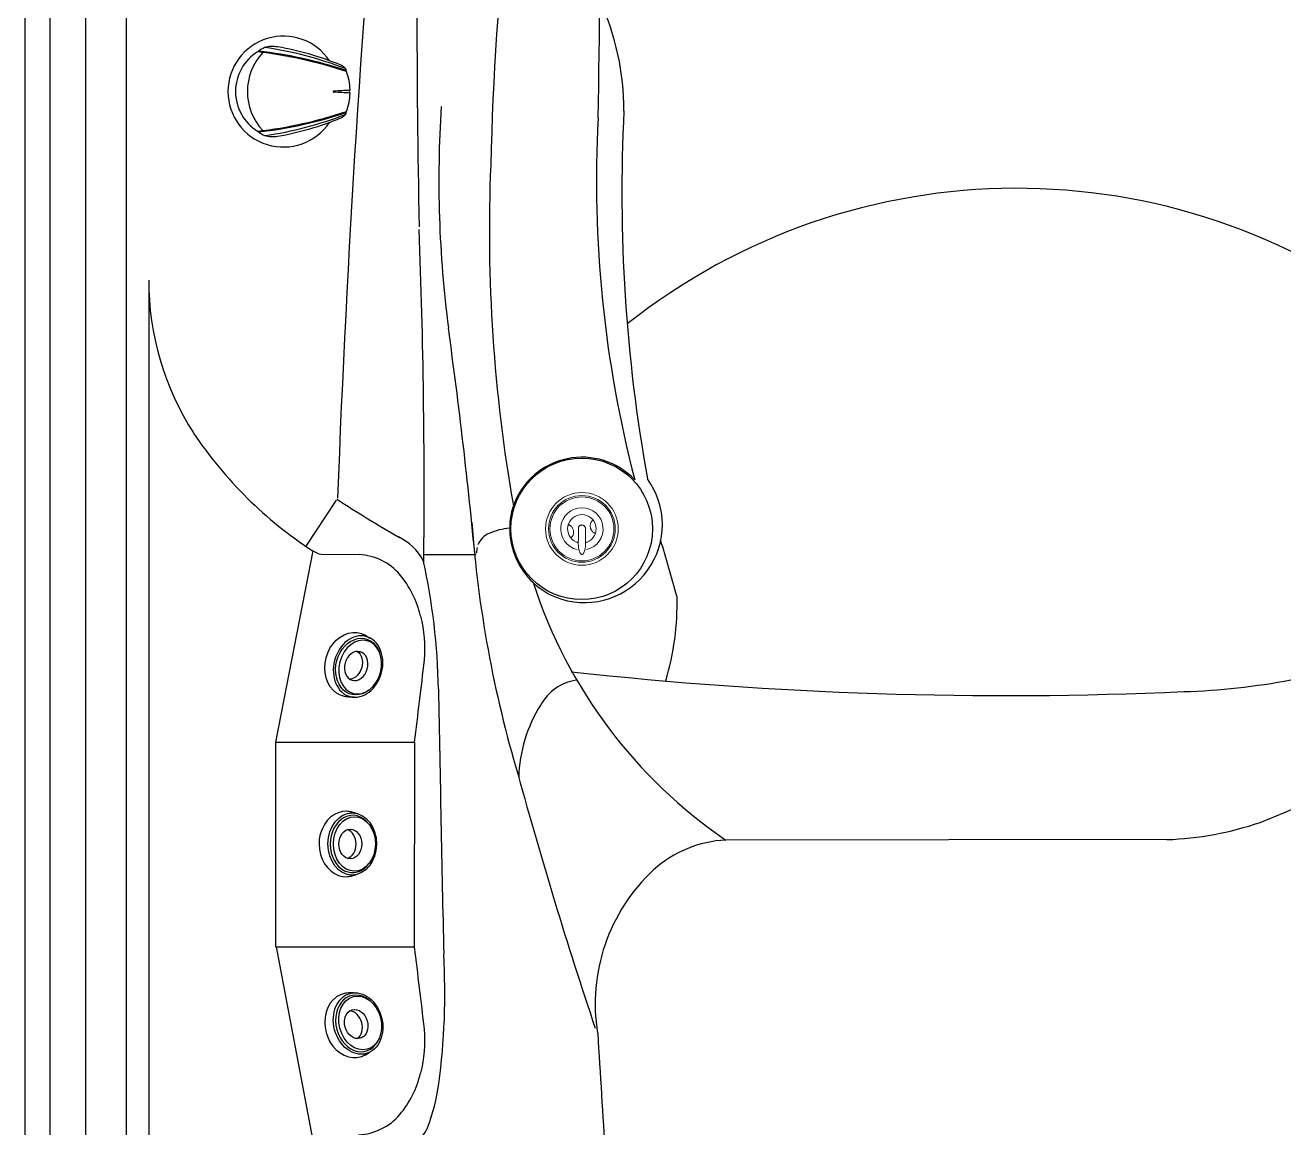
# Model space of a CAD drawing. Extents: x 939 to 1032, y 781 to 934.
# Drawn here: x 938.68 to 969.9, y 839.03 to 866.38 of the extents above; entities that cross this region are included whole.
import ezdxf

# ---------------------------------------------------------------- set-up
doc = ezdxf.new("R2010")
doc.units = 0
doc.header["$MEASUREMENT"] = 0
doc.layers.add('1', color=4, linetype='Continuous')
doc.layers.add('Layer1', color=3, linetype='Continuous')

# ---------------------------------------------------------------- blocks, each defined once
blk = doc.blocks.new('2014AV')
at = {"layer": '1', "color": 4, "linetype": 'Continuous'}
for p, q in [((0.59, 1.004), (0.59, 0.984)), ((-1.575, 0.526), (-1.575, 0.501)), ((-1.575, -0.526), (-1.575, -0.501)), ((0.59, -1.004), (0.59, -0.984))]:
    blk.add_line(p, q, dxfattribs=at)
for centre, radius, start, end in [((-0.026, 0), 1.375, 213.7428, 146.1868), ((1.395, -6.282), 7.499, 99.8076, 112.3308), ((0.245, 0.369), 0.749, 74.9364, 99.8197), ((-0.057, 0.071), 1.135, 55.2054, 64.0447), ((0, 0), 1.161, 301.8524, 58.1476), ((-1.341, 0.387), 0.29, 113.0683, 141.3707), ((-0.289, 0), 1.391, 159.0842, 178.2857), ((-1.092, 0.334), 0.53, 153.9073, 159.3255), ((-0.289, 0), 1.391, 181.7148, 200.9164), ((-1.092, -0.334), 0.53, 200.6745, 206.0927), ((-1.341, -0.387), 0.29, 218.6293, 246.9317), ((1.395, 6.282), 7.499, 247.6692, 260.1924), ((0.245, -0.369), 0.749, 260.1803, 285.0636), ((-0.057, -0.071), 1.135, 295.9553, 304.7946)]:
    blk.add_arc(centre, radius, start, end, dxfattribs=at)
at = {"layer": '1', "color": 3, "linetype": 'Continuous'}
for centre, radius, start, end in [((1.863, -9.907), 10.984, 96.6541, 108.31), ((1.993, -10.4), 11.47, 96.9096, 108.1923), ((1.812, -8.247), 9.441, 98.3836, 110.9675), ((-0.553, 0), 1.42, 316.9149, 43.0851), ((1.993, 10.4), 11.47, 251.8075, 263.0906), ((1.863, 9.907), 10.984, 251.69, 263.3459), ((1.812, 8.247), 9.441, 249.0325, 261.6164)]:
    blk.add_arc(centre, radius, start, end, dxfattribs=at)
at = {"layer": '1', "color": 2, "linetype": 'Continuous'}
for centre, radius, start, end in [((-1.716, 0), 0.0554, 311.3619, 48.6386), ((15.926, 321.236), 321.68, 266.86338, 266.93396), ((-1.28, 0), 0.0163, 273.066, 86.934), ((16.137, -325.179), 325.628, 93.06604, 93.13577)]:
    blk.add_arc(centre, radius, start, end, dxfattribs=at)
blk = doc.blocks.new('RMJ1')
at = {"layer": '1', "color": 4, "linetype": 'Continuous', "lineweight": 15}
for p, q in [((0.272, 0.213), (0.268, 0.21)), ((-0.266, -0.219), (-0.263, -0.216)), ((-0.089, -0.32), (-0.086, -0.451)), ((-0.086, -0.451), (-0.084, -0.472)), ((0.084, -0.472), (0.086, -0.451)), ((0.086, -0.451), (0.089, -0.32))]:
    blk.add_line(p, q, dxfattribs=at)
blk.add_circle((0, 0), 0.901, dxfattribs=at)
at = {"layer": '1', "color": 3, "linetype": 'Continuous', "lineweight": 15}
for radius in [0.827, 0.793]:
    blk.add_circle((0, 0), radius, dxfattribs=at)
blk.add_arc((0, 0), 0.526, 282.7, 257.46, dxfattribs=at)
at = {"layer": '1', "color": 4, "linetype": 'Continuous', "lineweight": 15}
blk.add_arc((0, 0), 0.354, 292.308, 247.692, dxfattribs=at)
for points, knots in [([(-0.263, -0.216), (-0.257, -0.211), (-0.245, -0.2), (-0.23, -0.179), (-0.217, -0.154), (-0.209, -0.127), (-0.204, -0.098), (-0.205, -0.069), (-0.209, -0.04), (-0.217, -0.012), (-0.229, 0.015), (-0.245, 0.04), (-0.264, 0.062), (-0.285, 0.08), (-0.307, 0.094), (-0.322, 0.1), (-0.329, 0.103)], [0, 0, 0, 0, 0.067514, 0.135022, 0.208857, 0.282683, 0.355182, 0.42768, 0.499136, 0.570606, 0.643214, 0.71584, 0.792193, 0.868557, 0.934278, 1, 1, 1, 1]), ([(-0.087, 0.012), (-0.087, -0.002), (-0.087, -0.027), (-0.087, -0.062), (-0.087, -0.104), (-0.087, -0.164), (-0.088, -0.241), (-0.088, -0.294), (-0.089, -0.32)], [0, 0, 0, 0, 0.117222, 0.208573, 0.299994, 0.485976, 0.741968, 1, 1, 1, 1]), ([(-0.087, 0.012), (-0.086, 0.017), (-0.086, 0.026), (-0.082, 0.04), (-0.076, 0.053), (-0.068, 0.065), (-0.058, 0.076), (-0.047, 0.084), (-0.034, 0.091), (-0.019, 0.096), (-0.008, 0.096), (-0.002, 0.097)], [0, 0, 0, 0, 0.107664, 0.215327, 0.322975, 0.430622, 0.538028, 0.645433, 0.752638, 0.859844, 1, 1, 1, 1]), ([(0.002, 0.097), (0.01, 0.096), (0.023, 0.095), (0.04, 0.088), (0.052, 0.081), (0.063, 0.071), (0.072, 0.06), (0.079, 0.047), (0.085, 0.031), (0.086, 0.019), (0.087, 0.012)], [0, 0, 0, 0, 0.188946, 0.296176, 0.403407, 0.510602, 0.617798, 0.725095, 0.832393, 1, 1, 1, 1]), ([(0.087, 0.012), (0.087, 0.003), (0.087, -0.019), (0.087, -0.055), (0.087, -0.096), (0.087, -0.149), (0.088, -0.215), (0.088, -0.276), (0.089, -0.31), (0.089, -0.32)], [0, 0, 0, 0, 0.072386, 0.189278, 0.306719, 0.4241, 0.663309, 0.902612, 1, 1, 1, 1]), ([(0.268, 0.21), (0.262, 0.205), (0.249, 0.194), (0.234, 0.173), (0.221, 0.149), (0.212, 0.122), (0.207, 0.093), (0.206, 0.064), (0.21, 0.035), (0.217, 0.007), (0.229, -0.02), (0.244, -0.045), (0.262, -0.068), (0.283, -0.087), (0.305, -0.101), (0.319, -0.107), (0.327, -0.111)], [0, 0, 0, 0, 0.067356, 0.134704, 0.208375, 0.282037, 0.354372, 0.426705, 0.498059, 0.569425, 0.642044, 0.71468, 0.791191, 0.867713, 0.933857, 1, 1, 1, 1]), ([(-0.135, -0.328), (-0.131, -0.329), (-0.123, -0.332), (-0.111, -0.336), (-0.103, -0.339), (-0.099, -0.34), (-0.099, -0.34)], [0, 0, 0, 0, 0.2255166, 0.5101475, 0.9274113, 1, 1, 1, 1]), ([(-0.099, -0.34), (-0.097, -0.338), (-0.092, -0.333), (-0.089, -0.326), (-0.089, -0.321), (-0.089, -0.32)], [0, 0, 0, 0, 0.401527, 0.824945, 1, 1, 1, 1]), ([(-0.084, -0.472), (-0.082, -0.479), (-0.079, -0.493), (-0.073, -0.514), (-0.07, -0.528), (-0.069, -0.533)], [0, 0, 0, 0, 0.3744241, 0.7590407, 1, 1, 1, 1]), ([(-0.069, -0.533), (-0.067, -0.542), (-0.062, -0.559), (-0.053, -0.584), (-0.041, -0.605), (-0.029, -0.621), (-0.018, -0.629), (-0.009, -0.633), (-0.004, -0.634), (-0.001, -0.634)], [0, 0, 0, 0, 0.208053, 0.416225, 0.623006, 0.782282, 0.878701, 0.930054, 1, 1, 1, 1]), ([(0.001, -0.634), (0.004, -0.634), (0.01, -0.633), (0.02, -0.628), (0.03, -0.62), (0.04, -0.607), (0.05, -0.588), (0.061, -0.564), (0.066, -0.543), (0.069, -0.533)], [0, 0, 0, 0, 0.080168, 0.121232, 0.250893, 0.376208, 0.501895, 0.750713, 1, 1, 1, 1]), ([(0.069, -0.533), (0.071, -0.525), (0.075, -0.508), (0.08, -0.487), (0.083, -0.476), (0.084, -0.472)], [0, 0, 0, 0, 0.382744, 0.771612, 1, 1, 1, 1]), ([(0.089, -0.32), (0.089, -0.323), (0.09, -0.33), (0.094, -0.336), (0.098, -0.339), (0.099, -0.34)], [0, 0, 0, 0, 0.4295, 0.859277, 1, 1, 1, 1]), ([(0.099, -0.34), (0.099, -0.34), (0.103, -0.339), (0.111, -0.336), (0.123, -0.332), (0.131, -0.329), (0.135, -0.328)], [0, 0, 0, 0, 0.0725887, 0.4898525, 0.7744834, 1, 1, 1, 1])]:
    blk.add_open_spline(points, degree=3, knots=knots, dxfattribs=at)
blk = doc.blocks.new('2014BFB2')
at = {"layer": '1', "color": 4}
for p, q in [((-0.758, 0.92), (-0.808, 0.714)), ((0.811, 0.701), (0.758, 0.92))]:
    blk.add_line(p, q, dxfattribs=at)
blk.add_ellipse((0, 0.82), major_axis=(-0.771, 0.004), ratio=0.780678, dxfattribs=at)
at = {"layer": '1', "color": 3}
for centre, major_axis, ratio in [((0, 0.875), (-0.676, 0.004), 0.770534), ((0, 0.772), (-0.368, -0.003), 0.772477)]:
    blk.add_ellipse(centre, major_axis=major_axis, ratio=ratio, dxfattribs=at)
blk.add_ellipse((0, 0.83), major_axis=(-0.712, 0.004), ratio=0.781405, start_param=5.484796, end_param=10.248405, dxfattribs=at)
at = {"layer": '1', "color": 4}
for centre, major_axis, ratio, start_param, end_param in [((0.001, 0.671), (-0.811, 0.009), 0.83229, 5.951544, 9.787217), ((0, 0.631), (-0.368, -0.003), 0.772477, 3.384368, 6.027652)]:
    blk.add_ellipse(centre, major_axis=major_axis, ratio=ratio, start_param=start_param, end_param=end_param, dxfattribs=at)
blk = doc.blocks.new('2018 ENVOY NXT')
at = {"layer": '1', "linetype": 'Continuous'}
blk.add_lwpolyline([(93.03, 5.95, -0.234198), (87.058, -0.022), (5.95, -0.003, -0.232764), (0.03, 5.95), (0.03, 85.007, -0.234198), (6.001, 90.978), (87.058, 90.978, -0.234198), (93.03, 85.007)], format="xyb", close=True, dxfattribs=at)
at = {"layer": 'Layer1', "linetype": 'Continuous'}
for p, q in [((0.644, 76.478), (0.644, 14.478)), ((1.531, 14.34), (1.531, 76.628)), ((2.53, 76.478), (2.53, 14.478)), ((3.096, 60.8), (3.096, 14.801)), ((7.744, 55.416), (6.988, 54.268)), ((7.162, 54.153), (6.24, 49.407)), ((7.367, 54.069), (8.313, 54.064)), ((9.917, 54.064), (11.183, 54.064)), ((6.24, 49.407), (9.673, 49.407)), ((6.24, 49.407), (6.24, 44.329)), ((9.681, 49.406), (9.673, 44.329)), ((28.452, 46.996), (17.407, 46.981)), ((6.24, 44.329), (9.673, 44.329)), ((6.257, 44.333), (7.156, 39.571))]:
    blk.add_line(p, q, dxfattribs=at)
blk.add_circle((13.831, 54.7), 1.755, dxfattribs=at)
for centre, radius, start, end in [((-298.189, 70.907), 312.484, 358.89561, 1.22893), ((88.172, 61.902), 76.619, 168.93582, 178.6335), ((372.619, 41.513), 365.11, 174.96013, 177.81025), ((258.659, 67.42), 248.915, 178.65347, 181.20272), ((8.316, 65.069), 6.563, 0.0329, 24.5458), ((38.689, 63.337), 28.401, 176.285, 187.4013), ((54.76, 63.034), 39.934, 177.074, 190.2326), ((43.595, 63.335), 29.399, 176.9793, 194.6174), ((50.681, 62.079), 39.141, 177.5837, 190.01), ((24.619, 47.603), 15.545, 52.0061, 128.4187), ((-162.497, 55.612), 172.421, 359.40863, 2.16507), ((10.033, 60.839), 6.937, 179.7184, 212.8292), ((-119.528, 41.627), 131.299, 5.373, 7.90214), ((12.837, 62.852), 10.386, 213.7781, 236.8841), ((13.838, 54.672), 1.806, 43.5267, 159.7344), ((13.898, 54.805), 1.932, 252.9776, 35.9631), ((29.051, 88.501), 39.328, 237.2185, 239.8678), ((13.873, 54.704), 1.828, 161.0694, 252.7963), ((39.913, 56.894), 28.876, 184.0184, 196.6906), ((12.175, 53.145), 1.577, 94.8729, 113.9588), ((25.611, 60.678), 14.186, 290.836, 335.2516), ((8.659, 53.219), 1.426, 29.3197, 63.8105), ((11.717, 54.127), 0.494, 111.6348, 158.5749), ((-55.871, 32.871), 74.83, 15.62698, 16.74291), ((7.524, 54.742), 0.69, 238.4412, 256.8624), ((8.234, 52.633), 1.433, 40.4579, 86.8416), ((11.183, 54.098), 0.0336, 268.474, 351.3922), ((14.87, 53.668), 3.676, 171.0591, 173.1939), ((-5.908, 50.437), 16.189, 1.0345, 12.4149), ((7.472, 51.997), 2.421, 12.9458, 40.3522), ((24.347, 57.158), 12.319, 198.0394, 235.707), ((9.454, 52.854), 6.742, 343.4045, 1.4822), ((6.684, 51.73), 3.257, 354.9714, 14.3704), ((28.151, 68.574), 17.922, 271.9427, 289.0664), ((-78.784, 61.164), 89.243, 352.42883, 353.74714), ((13.885, 49.735), 1.228, 99.0754, 150.7833), ((24.367, 149.658), 99.093, 263.74485, 272.53963), ((1833.274, 83.31), 1823.286, 181.023892, 181.23072), ((15.815, 48.445), 3.547, 147.8037, 178.4876), ((126.343, 79.868), 118.297, 195.32598, 198.51041), ((28.035, 55.128), 8.142, 272.1409, 288.7871), ((17.55, 44.092), 2.893, 92.8283, 132.0447), ((18.688, 42.924), 4.523, 132.8468, 189.3756), ((-78.784, 32.572), 89.243, 6.25286, 7.57117), ((-6.615, 43.178), 17.051, 352.4399, 3.2645), ((6.684, 42.006), 3.257, 345.6296, 5.0286), ((581.661, 76.908), 568.496, 183.50153, 184.11424), ((7.472, 41.739), 2.421, 319.6478, 347.0542), ((5.277, 41.635), 5.059, 339.2506, 352.0388), ((8.229, 41.109), 1.441, 272.5772, 319.4774), ((9.237, 40.177), 0.84, 305.8104, 336.5737)]:
    blk.add_arc(centre, radius, start, end, dxfattribs=at)
at = {"layer": '1', "color": 1, "linetype": 'Continuous'}
for name, p, rotation in [('2014AV', (6.407, 65.548), 180), ('2014BFB2', (7.32, 46.884), 270), ('2014BFB2', (7.493, 42.218), 284.9672469199052)]:
    blk.add_blockref(name, p, dxfattribs=dict(at, rotation=rotation))
at = {"layer": '1', "color": 1}
blk.add_blockref('RMJ1', (13.835, 54.7), dxfattribs=at)
at = {"layer": '1', "color": 1, "linetype": 'Continuous', "xscale": -1, "rotation": 255.0327530800949}
blk.add_blockref('2014BFB2', (7.493, 51.498), dxfattribs=at)

msp = doc.modelspace()

# ---------------------------------------------------------------- block references
at = {"layer": '1'}
msp.add_blockref('2018 ENVOY NXT', (938.654, 799.183), dxfattribs=at)

doc.saveas('drawing.dxf')
